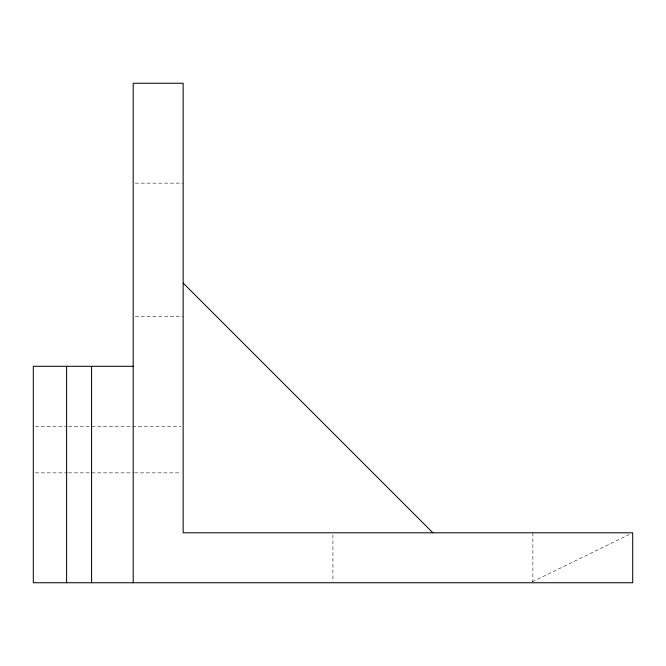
<?xml version="1.0" encoding="UTF-8"?>
<svg xmlns="http://www.w3.org/2000/svg" width="666" height="666" viewBox="0 0 666 666"><rect width="100%" height="100%" fill="white"/><g stroke="black" fill="none" stroke-linecap="round" stroke-linejoin="round"><path stroke-width="0.5" stroke-dasharray="3.33 2.5" d="M532.242 581.843L628.979 534.615M135.281 183.15L183.15 183.15M135.281 316.35L183.15 316.35M35.365 426.24L67.408 426.24M68.44 426.24L181.085 426.24M35.365 472.86L67.408 472.86M68.44 472.86L133.541 472.86M134.582 472.86L181.085 472.86M532.875 532.8L532.875 581.709M332.925 534.881L332.925 581.709"/><path stroke-width="1" d="M133.2 366.3L33.3 366.3L33.3 582.75L632.7 582.75L632.7 532.8L183.15 532.8L183.15 83.25L133.2 83.25L133.2 582.75M183.15 283.05L432.9 532.8M91.575 366.3L91.575 582.75M66.6 366.3L66.6 582.75"/></g></svg>
